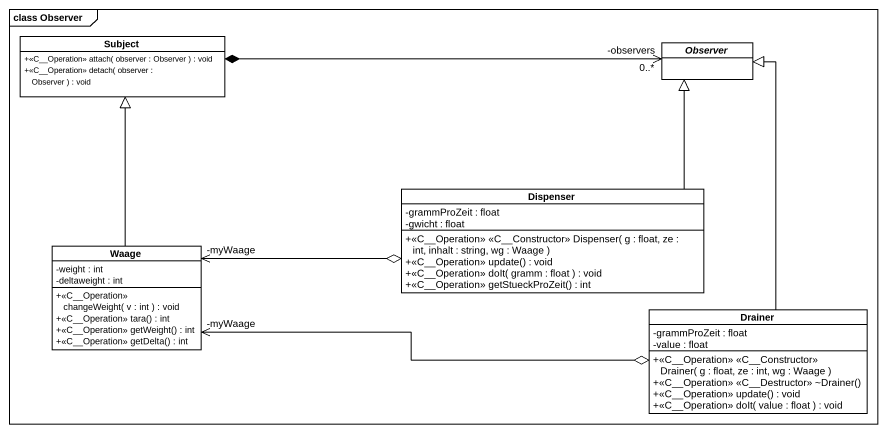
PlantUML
@startuml
mainframe class Observer
hide circle
hide empty members
skinparam classAttributeIconSize 0
class Subject {
  +<<C__Operation>> attach( observer : Observer ) : void
  +<<C__Operation>> detach( observer : Observer ) : void
}
abstract class Observer
class Dispenser {
  -grammProZeit : float
  -gwicht : float
  +<<C~__Operation>> <<C~__Constructor>> Dispenser( g : float, ze : int, inhalt : string, wg : Waage )
  +<<C__Operation>> update() : void
  +<<C__Operation>> doIt( gramm : float ) : void
  +<<C__Operation>> getStueckProZeit() : int
}
class Waage {
  -weight : int
  -deltaweight : int
  +<<C__Operation>> changeWeight( v : int ) : void
  +<<C__Operation>> tara() : int
  +<<C__Operation>> getWeight() : int
  +<<C__Operation>> getDelta() : int
}
class Drainer {
  -grammProZeit : float
  -value : float
  +<<C~__Operation>> <<C~__Constructor>> Drainer( g : float, ze : int, wg : Waage )
  +<<C~__Operation>> <<C~__Destructor>> ~Drainer()
  +<<C__Operation>> update() : void
  +<<C__Operation>> doIt( value : float ) : void
}
Observer "-observers\n0..*" <-left-* Subject
Dispenser -up-|> Observer
Waage -up-|> Subject
Waage "-myWaage" <-right-o Dispenser
Waage "-myWaage" <-right-o Drainer
Drainer -up-|> Observer
@enduml
